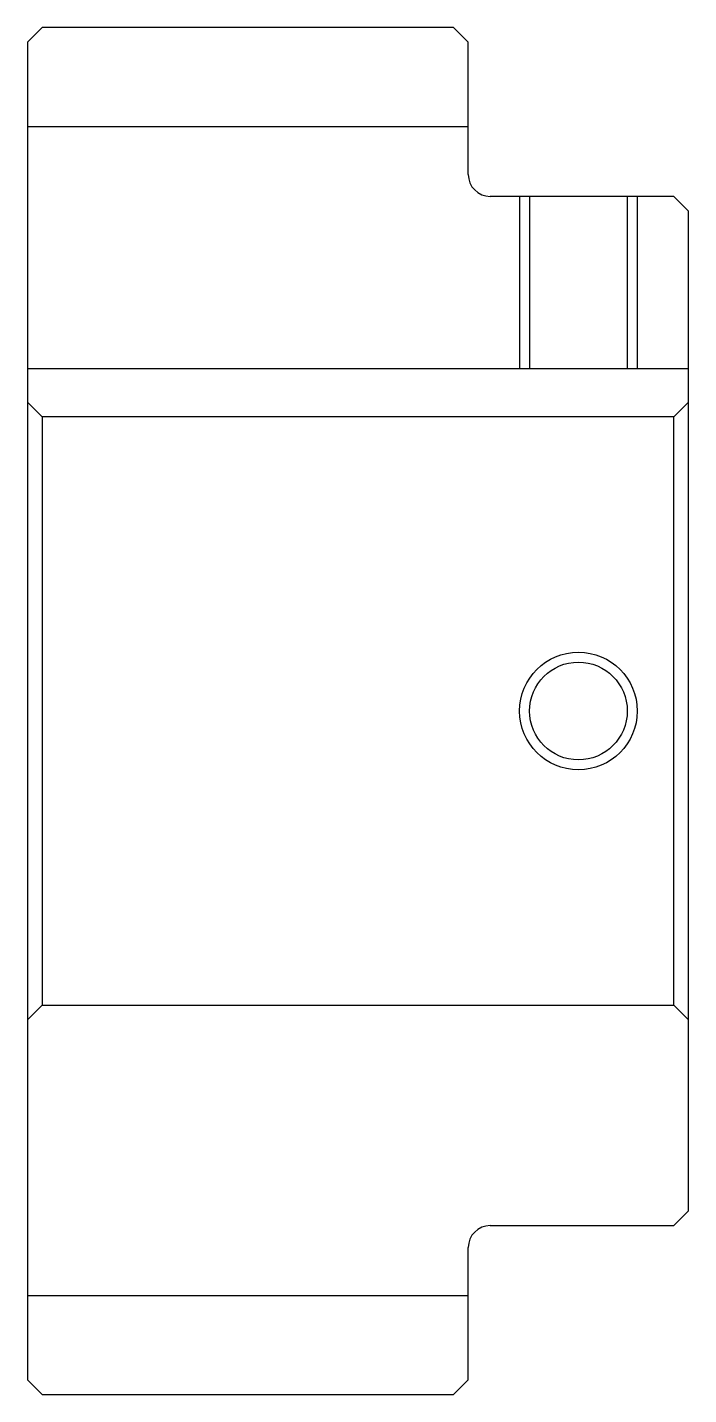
# Model space of a CAD drawing. Header units: metres. Extents: x 202 to 512, y 157 to 250.
# Drawn here: x 202.5 to 247.5, y 157.2 to 250.2 of the extents above.
import ezdxf

# ---------------------------------------------------------------- set-up
doc = ezdxf.new("R2010")
doc.units = ezdxf.units.M

msp = doc.modelspace()

# ---------------------------------------------------------------- linework, layer by layer
at = {"color": 4}
for p, q in [((202.5, 243.5), (232.5, 243.5)), ((202.5, 227.050003), (247.5, 227.050003)), ((246.5, 223.75), (247.5, 224.75)), ((203.5, 223.75), (203.5, 183.75)), ((246.5, 183.75), (247.5, 182.75)), ((202.5, 164), (232.5, 164))]:
    msp.add_line(p, q, dxfattribs=at)
for points in [[(232.5, 240.25), (232.5, 249.25), (231.5, 250.25), (203.5, 250.25), (202.5, 249.25), (202.5, 182.75)], [(234, 168.75), (246.5, 168.75), (247.5, 169.75), (247.5, 237.75), (246.5, 238.75), (234, 238.75)], [(236, 238.75), (236, 227.050003)], [(236.675003, 238.75), (236.675003, 227.050003)], [(243.324997, 238.75), (243.324997, 227.050003)], [(244, 238.75), (244, 227.050003)], [(202.5, 182.75), (203.5, 183.75), (246.5, 183.75), (246.5, 223.75), (203.5, 223.75), (202.5, 224.75)], [(202.5, 182.75), (202.5, 158.25), (203.5, 157.25), (231.5, 157.25), (232.5, 158.25), (232.5, 167.25)]]:
    msp.add_lwpolyline(points, dxfattribs=at)
at = {"color": 7}
msp.add_circle((240, 203.75), 4, dxfattribs=at)
at = {"color": 4}
msp.add_circle((240, 203.75), 3.325, dxfattribs=at)
for centre, start, end in [((234, 240.25), 180, 270), ((234, 167.25), 90, 180)]:
    msp.add_arc(centre, 1.5, start, end, dxfattribs=at)

doc.saveas('drawing.dxf')
